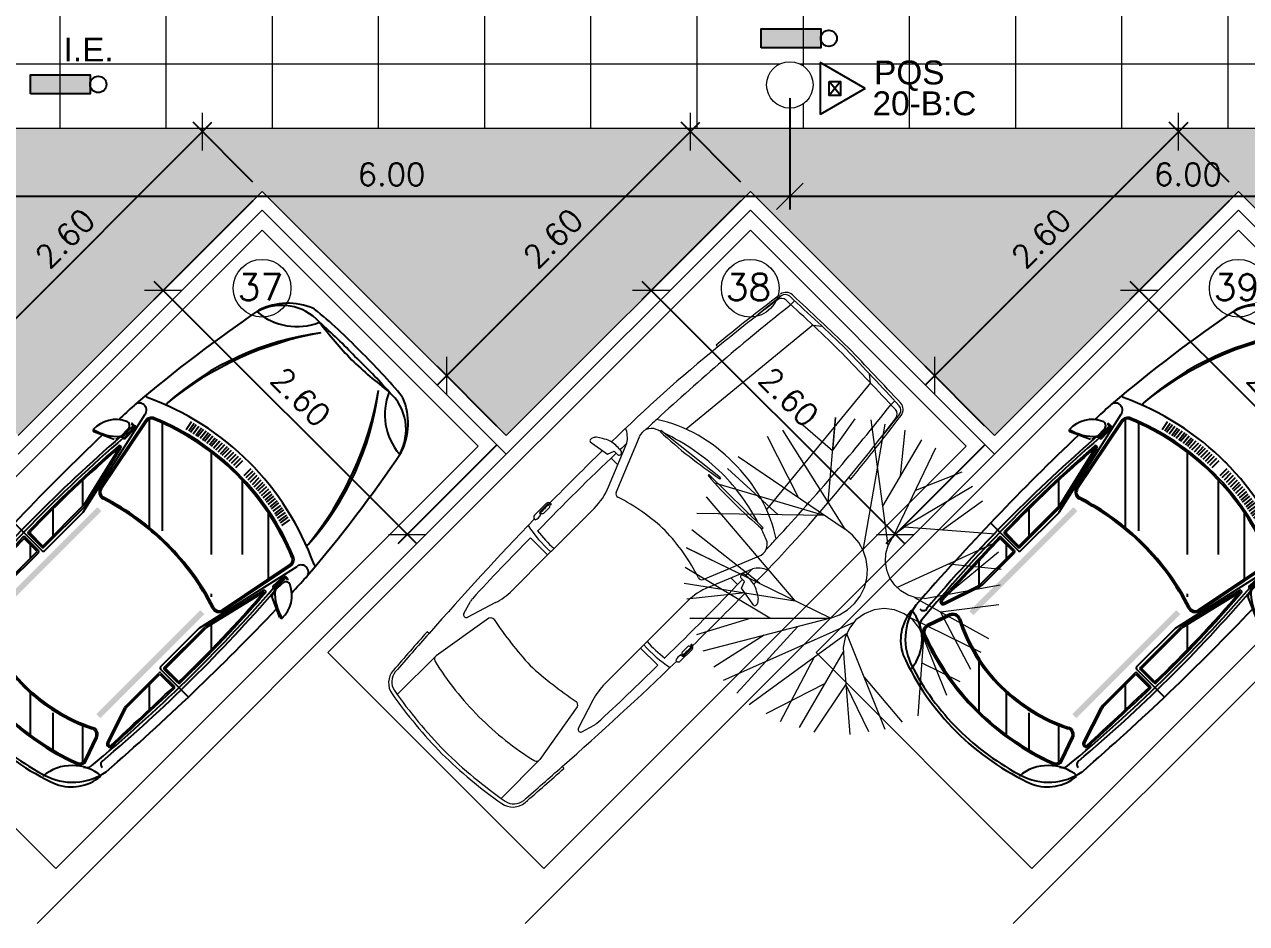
# Model space of a CAD drawing. Header units: millimetres. Extents: x 521 to 1055, y 261 to 520.
# Drawn here: x 538.13 to 547.34, y 480.72 to 487.5 of the extents above; entities that cross this region are included whole.
import ezdxf

# ---------------------------------------------------------------- set-up
doc = ezdxf.new("R2010")
doc.units = ezdxf.units.MM
doc.linetypes.add('CONTINU', pattern=[0])
doc.layers.add('0.1', color=8, linetype='Continuous', lineweight=13)
doc.layers.add('layout', color=1, linetype='Continuous')
doc.layers.add('ppci', color=8, linetype='Continuous')
doc.styles.add('ROMANS', font='romans')
doc.styles.get("Standard").update_dxf_attribs({"font": 'romans.shx'})
doc.styles.add('STYLE1', font='sanss___.ttf')
doc.dimstyles.new('Fares Eng - 50', dxfattribs={"dimscale": 2, "dimtxt": 0.085, "dimasz": 0.1, "dimexe": 0.05, "dimexo": 0.05, "dimgap": 0.04, "dimtad": 1, "dimzin": 4, "dimdsep": 46, "dimtxsty": 'ROMANS', "dimblk1": 'OBLIQUE', "dimblk2": 'OBLIQUE', "dimsah": 1, "dimcen": 0.05, "dimdle": 0.05, "dimclrd": 8, "dimclre": 8, "dimclrt": 8, "dimaunit": 1, "dimadec": 0, "dimazin": 0, "dimtfac": 1, "dimtix": 1, "dimtmove": 2, "dimatfit": 0, "dimldrblk": 'OPEN90', "dimfxl": 1, "dimtolj": 1, "dimtzin": 0, "dimarcsym": 0})

# ---------------------------------------------------------------- blocks, each defined once
blk = doc.blocks.new('_OBLIQUE')
at = {"color": 0, "linetype": 'ByBlock'}
blk.add_line((-0.5, -0.5), (0.5, 0.5), dxfattribs=at)
blk = doc.blocks.new('*D2805')
at = {"layer": '0.1', "color": 8, "linetype": 'CONTINU', "lineweight": -2, "transparency": 16777216}
for p, q in [((537.8983, 486.9419), (537.8983, 486.1027)), ((543.8983, 486.9419), (543.8983, 486.1027)), ((537.7983, 486.2027), (543.9983, 486.2027))]:
    blk.add_line(p, q, dxfattribs=at)
at = {"layer": 'DEFPOINTS', "color": 0, "linetype": 'CONTINU', "lineweight": -2, "transparency": 16777216}
for p in [(537.8983, 487.0419), (543.8983, 487.0419), (543.8983, 486.2027)]:
    blk.add_point(p, dxfattribs=at)
at = {"layer": '0.1', "color": 8, "linetype": 'CONTINU', "lineweight": -2, "transparency": 16777216, "xscale": 0.2, "yscale": 0.2, "zscale": 0.2, "rotation": 180}
blk.add_blockref('_OBLIQUE', (537.8983, 486.2027), dxfattribs=at)
at = {"layer": '0.1', "color": 8, "linetype": 'CONTINU', "lineweight": -2, "transparency": 16777216, "xscale": 0.2, "yscale": 0.2, "zscale": 0.2}
blk.add_blockref('_OBLIQUE', (543.8983, 486.2027), dxfattribs=at)
at = {"layer": '0.1', "color": 8, "linetype": 'CONTINU', "transparency": 16777216, "insert": (540.8983, 486.3677), "char_height": 0.17, "attachment_point": 5, "style": 'ROMANS'}
blk.add_mtext('\\A1;6.00', dxfattribs=at)
blk = doc.blocks.new('_Open90')
at = {"color": 0, "linetype": 'ByBlock', "lineweight": -2}
for p, q in [((-0.5, 0.5), (0, 0)), ((0, 0), (-1, 0)), ((0, 0), (-0.5, -0.5))]:
    blk.add_line(p, q, dxfattribs=at)
blk = doc.blocks.new('*D2806')
at = {"layer": '0.1', "color": 8, "linetype": 'CONTINU', "lineweight": -2, "transparency": 16777216}
for p, q in [((543.8983, 486.9419), (543.8983, 486.1027)), ((549.8983, 486.9419), (549.8983, 486.1027)), ((543.7983, 486.2027), (549.9983, 486.2027))]:
    blk.add_line(p, q, dxfattribs=at)
at = {"layer": 'DEFPOINTS', "color": 0, "linetype": 'CONTINU', "lineweight": -2, "transparency": 16777216}
for p in [(543.8983, 487.0419), (549.8983, 487.0419), (549.8983, 486.2027)]:
    blk.add_point(p, dxfattribs=at)
at = {"layer": '0.1', "color": 8, "linetype": 'CONTINU', "lineweight": -2, "transparency": 16777216, "xscale": 0.2, "yscale": 0.2, "zscale": 0.2, "rotation": 180}
blk.add_blockref('_OBLIQUE', (543.8983, 486.2027), dxfattribs=at)
at = {"layer": '0.1', "color": 8, "linetype": 'CONTINU', "lineweight": -2, "transparency": 16777216, "xscale": 0.2, "yscale": 0.2, "zscale": 0.2}
blk.add_blockref('_OBLIQUE', (549.8983, 486.2027), dxfattribs=at)
at = {"layer": '0.1', "color": 8, "linetype": 'CONTINU', "transparency": 16777216, "insert": (546.8983, 486.3677), "char_height": 0.17, "attachment_point": 5, "style": 'ROMANS'}
blk.add_mtext('\\A1;6.00', dxfattribs=at)
blk = doc.blocks.new('*D2996')
at = {"layer": '0.1', "color": 8, "linetype": 'CONTINU', "lineweight": -2, "transparency": 16777216}
for p, q in [((537.5647, 484.7805), (539.5446, 486.7604)), ((539.8535, 486.31), (539.4031, 486.7604)), ((538.015, 484.4715), (537.5647, 484.9219))]:
    blk.add_line(p, q, dxfattribs=at)
at = {"layer": 'DEFPOINTS', "color": 0, "linetype": 'CONTINU', "lineweight": -2, "transparency": 16777216}
for p in [(539.4739, 486.6897), (539.9242, 486.2393), (538.0858, 484.4008)]:
    blk.add_point(p, dxfattribs=at)
at = {"layer": '0.1', "color": 8, "linetype": 'CONTINU', "lineweight": -2, "transparency": 16777216, "xscale": 0.2, "yscale": 0.2, "zscale": 0.2}
for p, rotation in [((539.4739, 486.6897), 44.99999999999735), ((537.6354, 484.8512), 224.9999999999974)]:
    blk.add_blockref('_OBLIQUE', p, dxfattribs=dict(at, rotation=rotation))
at = {"layer": '0.1', "color": 8, "linetype": 'CONTINU', "transparency": 16777216, "insert": (538.4379, 485.8871), "char_height": 0.17, "attachment_point": 5, "rotation": 45, "style": 'ROMANS'}
blk.add_mtext('\\A1;2.60', dxfattribs=at)
blk = doc.blocks.new('*D2680')
at = {"layer": '0.1', "color": 8, "linetype": 'CONTINU', "lineweight": -2, "transparency": 16777216}
for p, q in [((539.8535, 486.1686), (539.1074, 485.4225)), ((539.1074, 485.5639), (541.0873, 483.584)), ((541.692, 484.3301), (540.9459, 483.584))]:
    blk.add_line(p, q, dxfattribs=at)
at = {"layer": 'DEFPOINTS', "color": 0, "linetype": 'CONTINU', "lineweight": -2, "transparency": 16777216}
for p in [(539.9242, 486.2393), (541.7627, 484.4008), (541.0166, 483.6547)]:
    blk.add_point(p, dxfattribs=at)
at = {"layer": '0.1', "color": 8, "linetype": 'CONTINU', "lineweight": -2, "transparency": 16777216, "xscale": 0.2, "yscale": 0.2, "zscale": 0.2}
for p, rotation in [((539.1781, 485.4932), 135.0000000000009), ((541.0166, 483.6547), 315.0000000000009)]:
    blk.add_blockref('_OBLIQUE', p, dxfattribs=dict(at, rotation=rotation))
at = {"layer": '0.1', "color": 8, "linetype": 'CONTINU', "transparency": 16777216, "insert": (540.214, 484.6906), "char_height": 0.17, "attachment_point": 5, "rotation": 315, "style": 'ROMANS'}
blk.add_mtext('\\A1;2.60', dxfattribs=at)
blk = doc.blocks.new('*D2681')
at = {"layer": '0.1', "color": 8, "linetype": 'CONTINU', "lineweight": -2, "transparency": 16777216}
for p, q in [((541.2416, 484.7805), (543.2215, 486.7604)), ((543.5305, 486.31), (543.0801, 486.7604)), ((541.692, 484.4715), (541.2416, 484.9219))]:
    blk.add_line(p, q, dxfattribs=at)
at = {"layer": 'DEFPOINTS', "color": 0, "linetype": 'CONTINU', "lineweight": -2, "transparency": 16777216}
for p in [(543.1508, 486.6897), (543.6012, 486.2393), (541.7627, 484.4008)]:
    blk.add_point(p, dxfattribs=at)
at = {"layer": '0.1', "color": 8, "linetype": 'CONTINU', "lineweight": -2, "transparency": 16777216, "xscale": 0.2, "yscale": 0.2, "zscale": 0.2}
for p, rotation in [((543.1508, 486.6897), 44.99999999999735), ((541.3123, 484.8512), 224.9999999999974)]:
    blk.add_blockref('_OBLIQUE', p, dxfattribs=dict(at, rotation=rotation))
at = {"layer": '0.1', "color": 8, "linetype": 'CONTINU', "transparency": 16777216, "insert": (542.1149, 485.8871), "char_height": 0.17, "attachment_point": 5, "rotation": 45, "style": 'ROMANS'}
blk.add_mtext('\\A1;2.60', dxfattribs=at)
blk = doc.blocks.new('*D2682')
at = {"layer": '0.1', "color": 8, "linetype": 'CONTINU', "lineweight": -2, "transparency": 16777216}
for p, q in [((543.5305, 486.1686), (542.7844, 485.4225)), ((542.7844, 485.5639), (544.7643, 483.584)), ((545.369, 484.3301), (544.6229, 483.584))]:
    blk.add_line(p, q, dxfattribs=at)
at = {"layer": 'DEFPOINTS', "color": 0, "linetype": 'CONTINU', "lineweight": -2, "transparency": 16777216}
for p in [(543.6012, 486.2393), (545.4397, 484.4008), (544.6936, 483.6547)]:
    blk.add_point(p, dxfattribs=at)
at = {"layer": '0.1', "color": 8, "linetype": 'CONTINU', "lineweight": -2, "transparency": 16777216, "xscale": 0.2, "yscale": 0.2, "zscale": 0.2}
for p, rotation in [((542.8551, 485.4932), 135.0000000000009), ((544.6936, 483.6547), 315.0000000000009)]:
    blk.add_blockref('_OBLIQUE', p, dxfattribs=dict(at, rotation=rotation))
at = {"layer": '0.1', "color": 8, "linetype": 'CONTINU', "transparency": 16777216, "insert": (543.891, 484.6906), "char_height": 0.17, "attachment_point": 5, "rotation": 315, "style": 'ROMANS'}
blk.add_mtext('\\A1;2.60', dxfattribs=at)
blk = doc.blocks.new('*D2683')
at = {"layer": '0.1', "color": 8, "linetype": 'CONTINU', "lineweight": -2, "transparency": 16777216}
for p, q in [((544.9186, 484.7805), (546.8985, 486.7604)), ((547.2074, 486.31), (546.7571, 486.7604)), ((545.369, 484.4715), (544.9186, 484.9219))]:
    blk.add_line(p, q, dxfattribs=at)
at = {"layer": 'DEFPOINTS', "color": 0, "linetype": 'CONTINU', "lineweight": -2, "transparency": 16777216}
for p in [(546.8278, 486.6897), (547.2781, 486.2393), (545.4397, 484.4008)]:
    blk.add_point(p, dxfattribs=at)
at = {"layer": '0.1', "color": 8, "linetype": 'CONTINU', "lineweight": -2, "transparency": 16777216, "xscale": 0.2, "yscale": 0.2, "zscale": 0.2}
for p, rotation in [((546.8278, 486.6897), 44.99999999999735), ((544.9893, 484.8512), 224.9999999999974)]:
    blk.add_blockref('_OBLIQUE', p, dxfattribs=dict(at, rotation=rotation))
at = {"layer": '0.1', "color": 8, "linetype": 'CONTINU', "transparency": 16777216, "insert": (545.7919, 485.8871), "char_height": 0.17, "attachment_point": 5, "rotation": 45, "style": 'ROMANS'}
blk.add_mtext('\\A1;2.60', dxfattribs=at)
blk = doc.blocks.new('*D2684')
at = {"layer": '0.1', "color": 8, "linetype": 'CONTINU', "lineweight": -2, "transparency": 16777216}
for p, q in [((547.2074, 486.1686), (546.4613, 485.4225)), ((546.4613, 485.5639), (548.4412, 483.584)), ((549.0459, 484.3301), (548.2998, 483.584))]:
    blk.add_line(p, q, dxfattribs=at)
at = {"layer": 'DEFPOINTS', "color": 0, "linetype": 'CONTINU', "lineweight": -2, "transparency": 16777216}
for p in [(547.2781, 486.2393), (549.1166, 484.4008), (548.3705, 483.6547)]:
    blk.add_point(p, dxfattribs=at)
at = {"layer": '0.1', "color": 8, "linetype": 'CONTINU', "lineweight": -2, "transparency": 16777216, "xscale": 0.2, "yscale": 0.2, "zscale": 0.2}
for p, rotation in [((546.532, 485.4932), 135.0000000000009), ((548.3705, 483.6547), 315.0000000000009)]:
    blk.add_blockref('_OBLIQUE', p, dxfattribs=dict(at, rotation=rotation))
at = {"layer": '0.1', "color": 8, "linetype": 'CONTINU', "transparency": 16777216, "insert": (547.568, 484.6906), "char_height": 0.17, "attachment_point": 5, "rotation": 315, "style": 'ROMANS'}
blk.add_mtext('\\A1;2.60', dxfattribs=at)
blk = doc.blocks.new('TEMPRA3')
for p, q in [((-0.1569, 0.8233), (-0.1313, 0.862)), ((-0.0749, 0.8722), (-0.1007, 0.7132)), ((-0.0851, 0.8822), (-0.0818, 0.8817)), ((-1.2604, 0.6968), (-1.2604, 0.716)), ((0.0689, 0.5332), (-0.2614, 0.6689)), ((-0.1007, 0.7132), (-0.1513, 0.6938)), ((-0.1513, 0.6938), (-0.1513, 0.6557)), ((-0.0984, 0.6737), (-0.0984, 0.6019)), ((0.7558, 0.4956), (0.7558, 0.6791)), ((1.5146, 0.6292), (1.414, 0.6594)), ((1.806, 0.7091), (1.8071, 0.7283)), ((0.0585, 0.4641), (-0.3627, 0.637)), ((1.2872, 0.519), (1.5173, 0.5919)), ((1.4061, 0.471), (1.8863, 0.5527)), ((0.6872, 0.4957), (0.2589, 0.4957)), ((1.1361, 0.4956), (0.7558, 0.4956)), ((0.0585, -0.4641), (-0.3627, -0.637)), ((0.0689, -0.5332), (-0.2614, -0.6689)), ((0.6872, -0.4957), (0.2589, -0.4957)), ((1.1361, -0.4956), (0.7558, -0.4956)), ((0.7558, -0.4956), (0.7558, -0.6791)), ((1.2872, -0.519), (1.5173, -0.5919)), ((1.4061, -0.471), (1.8863, -0.5527)), ((-0.0984, -0.6737), (-0.0984, -0.6019)), ((1.5146, -0.6292), (1.414, -0.6594)), ((-1.2604, -0.6968), (-1.2604, -0.716)), ((-0.1513, -0.6938), (-0.1513, -0.6557)), ((-0.1007, -0.7132), (-0.1513, -0.6938)), ((-0.0749, -0.8722), (-0.1007, -0.7132)), ((1.806, -0.7091), (1.8071, -0.7283)), ((-0.1569, -0.8233), (-0.1313, -0.862)), ((-0.0851, -0.8822), (-0.0818, -0.8817))]:
    blk.add_line(p, q)
at = {"color": 9}
for p, q in [((0.4895, 0.7769), (0.6144, 0.7769)), ((0.4897, 0.7669), (0.5667, 0.7669)), ((0.5767, 0.7569), (0.5767, 0.7484)), ((0.6344, 0.7569), (0.6344, 0.7484)), ((-1.8688, 0.6301), (-1.6474, 0.6541)), ((1.8863, 0.5527), (2.3005, 0.5527)), ((-1.8747, 0.5326), (-1.9141, 0.5326)), ((-0.5268, 0.5088), (-0.5359, 0.5086)), ((-0.5359, 0.5086), (-0.5316, -0.064)), ((0.6871, 0.4957), (0.7558, 0.4956)), ((-1.8814, 0.307), (-0.6525, 0.4277)), ((-1.8814, 0.307), (-1.9244, 0.2537)), ((-0.5679, 0.016), (-0.5769, 0.0171)), ((-0.5679, 0.0151), (-0.5769, 0.0139)), ((-0.5769, 0.0139), (-0.5102, -0.5548)), ((-0.5316, -0.064), (-0.5225, -0.0638)), ((-1.8814, -0.3079), (-1.9244, -0.2546)), ((-1.8814, -0.307), (-0.6525, -0.4277)), ((-1.8747, -0.5335), (-1.9141, -0.5335)), ((0.6871, -0.4957), (0.7558, -0.4956)), ((-1.8688, -0.631), (-1.6474, -0.655)), ((-0.5102, -0.5548), (-0.5012, -0.5536)), ((1.8863, -0.5527), (2.3005, -0.5527)), ((0.4895, -0.7769), (0.6144, -0.7769)), ((0.4897, -0.7669), (0.5667, -0.7669)), ((0.5767, -0.7569), (0.5767, -0.7484)), ((0.6344, -0.7569), (0.6344, -0.7484))]:
    blk.add_line(p, q, dxfattribs=at)
for points in [[(0.4864, 0.7601), (0.4864, 0.7487, 0.414214), (0.4964, 0.7387), (0.5577, 0.7387, 0.414214), (0.5677, 0.7487), (0.5677, 0.759)], [(0.4864, -0.7601), (0.4864, -0.7487, -0.414214), (0.4964, -0.7387), (0.5577, -0.7387, -0.414214), (0.5677, -0.7487), (0.5677, -0.759)]]:
    blk.add_lwpolyline(points, format="xyb", dxfattribs=at)
for centre, radius, start, end in [((-0.0788, 0.8163), 0.0696, 117.51978, 138.96518), ((-0.0917, 0.8411), 0.0416, 80.80671, 117.51978), ((-0.0832, 0.8735), 0.00833, 350.80671, 80.80671), ((-0.091, -10.4076), 11.1657, 90.48914, 96.01179), ((0.0745, 0.7002), 0.2666, 168.22298, 189.98368), ((-0.143, 0.7547), 0.0434, 160.42088, 180), ((0.0515, 0.6855), 0.2499, 146.52929, 160.42088), ((0.2131, -22.305), 23.0667, 89.37169, 90.76063), ((0.2131, -22.305), 23.0667, 89.09734, 89.34375), ((0.1147, -25.8365), 26.5995, 86.35444, 88.88061), ((0.0261, -12.7482), 13.5255, 95.4579, 98.07666), ((-0.4029, 0.55), 0.0959, 65.22486, 157.56321), ((0.3551, -17.2555), 17.935, 91.74302, 91.96985), ((0.3551, -17.2555), 17.935, 88.95708, 91.61786), ((-0.2977, 0.5553), 0.9867, 356.53371, 7.1274), ((0.6362, -17.0989), 17.7783, 87.57158, 89.61458), ((1.3853, 0.5636), 0.1, 73.296, 87.57158), ((0.0275, -29.336), 30.1169, 85.87378, 86.61254), ((2.1828, 0.5595), 0.1438, 10.27566, 85.28637), ((46.2874, -1.0613), 48.2496, 178.05506, 178.73963), ((-1.8644, 0.5739), 0.07, 98.07666, 178.05506), ((1.0799, -0.0328), 1.689, 158.48825, 161.88328), ((1.5088, 0.6101), 0.02, 295.0881, 73.296), ((1.8923, 0.5233), 0.03, 17.66847, 101.66126), ((-1.2417, -0.0333), 3.6191, 0.52768, 9.83979), ((0.0464, 0.438), 0.0288, 340.8387, 65.22486), ((0.2589, 0.9957), 0.5, 247.66255, 270), ((1.1361, 0.9956), 0.5, 270, 287.58922), ((1.4152, 0.4424), 0.03, 107.58922, 190.56427), ((-0.2984, 0.0046), 2.2813, 359.88354, 13.37753), ((1.0799, -0.0328), 1.689, 163.02584, 178.88724), ((1.4959, -0.0363), 1.4963, 161.90116, 178.60957), ((-1.9007, -0.176), 3.3431, 3.01726, 10.56427), ((1.0799, 0.0328), 1.689, 181.11276, 199.38195), ((-1.9007, 0.176), 3.3431, 349.43573, 356.98274), ((-0.2984, -0.0046), 2.2813, 346.62247, 0.11646), ((-1.2417, 0.0333), 3.6191, 350.16021, 359.47232), ((46.2874, 1.0604), 48.2496, 181.26037, 181.94494), ((1.4959, 0.0363), 1.4963, 181.39043, 198.09884), ((0.0464, -0.438), 0.0288, 294.77514, 19.1613), ((1.4152, -0.4424), 0.03, 169.43573, 252.41078), ((0.2589, -0.9957), 0.5, 90, 112.33745), ((-0.2977, -0.5553), 0.9867, 352.8726, 3.46629), ((1.1361, -0.9956), 0.5, 72.41078, 90), ((1.8923, -0.5233), 0.03, 258.33874, 342.33153), ((-1.8644, -0.5748), 0.07, 181.94494, 261.92334), ((1.0799, 0.0328), 1.689, 200.32879, 201.51175), ((1.0799, 0.0328), 1.689, 200.32879, 201.51175), ((-0.4029, -0.55), 0.0959, 202.43679, 294.77514), ((1.5088, -0.6101), 0.02, 286.704, 64.9119), ((2.1828, -0.5595), 0.1438, 274.71363, 349.72434), ((0.0261, 12.7482), 13.5255, 261.97353, 264.5421), ((-0.091, 10.4076), 11.1657, 263.98821, 269.51086), ((0.3551, 17.2555), 17.935, 268.03015, 268.25698), ((0.0745, -0.7002), 0.2666, 170.01632, 191.77702), ((0.3551, 17.2555), 17.935, 268.38214, 271.04292), ((0.1147, 25.8365), 26.5995, 271.11939, 273.64556), ((0.6362, 17.0989), 17.7783, 270.38542, 272.42842), ((1.3853, -0.5636), 0.1, 272.42842, 286.704), ((0.0275, 29.336), 30.1169, 273.38746, 274.12622), ((-0.143, -0.7547), 0.0434, 180, 199.57912), ((0.0515, -0.6855), 0.2499, 199.57912, 213.47071), ((0.2131, 22.305), 23.0667, 269.23937, 270.62831), ((0.2131, 22.305), 23.0667, 270.65625, 270.90266), ((-0.0788, -0.8163), 0.0696, 221.03482, 242.48022), ((-0.0917, -0.8411), 0.0416, 242.48022, 279.19329), ((-0.0832, -0.8735), 0.00833, 279.19329, 9.19329)]:
    blk.add_arc(centre, radius, start, end)
for centre, radius, start, end in [((-0.1444, 0.846), 0.2123, 204.78419, 236.53665), ((0.4904, 0.7506), 0.0263, 91.92644, 184.81044), ((0.4699, 0.7527), 0.0061, 200.04239, 315.25342), ((0.4905, 0.7505), 0.0164, 92.13133, 187.2433), ((0.5667, 0.7569), 0.01, 0, 90), ((0.6055, 0.8159), 0.0733, 246.83415, 293.16585), ((0.6144, 0.7569), 0.02, 0, 90), ((-0.2635, 0.5553), 0.9867, 356.53371, 11.76673), ((0.0261, -12.7482), 13.5064, 95.46564, 97.89577), ((-0.1699, 0.6614), 0.0195, 202.27293, 342.80007), ((0.0267, -29.3695), 30.1312, 85.88211, 86.61465), ((2.181, 0.5693), 0.115, 10.45477, 85.29282), ((19.5552, -0.3929), 21.4893, 177.39697, 178.95358), ((-1.862, 0.5806), 0.05, 97.89577, 177.1673), ((43.9132, -1.0016), 45.813, 178.0177, 178.74858), ((0.1369, -16.6339), 17.2839, 92.27132, 96.68351), ((-1.8225, 0.5806), 0.05, 97.89577, 177.1673), ((0.4016, 0.0314), 1.1261, 147.49542, 181.59528), ((0.1919, -19.533), 20.183, 91.77938, 92.10117), ((-1.2364, -0.0333), 3.5851, 0.53266, 10.01497), ((-4.0713, 0.1961), 3.5583, 355.81091, 5.04117), ((43.9132, 1.0016), 45.813, 181.25142, 181.9823), ((0.4016, -0.0314), 1.1261, 178.40472, 212.50458), ((-4.0572, -0.6825), 3.5583, 2.07609, 11.30635), ((-1.2364, 0.0333), 3.5851, 349.98503, 359.46734), ((19.5552, 0.392), 21.4893, 181.04642, 182.60303), ((0.1369, 16.6339), 17.2839, 263.31649, 267.72868), ((-0.2635, -0.5553), 0.9867, 348.23327, 3.46629), ((-1.862, -0.5815), 0.05, 182.8327, 262.10423), ((-1.8225, -0.5806), 0.05, 182.8327, 262.10423), ((0.0261, 12.7482), 13.5064, 262.10423, 264.53436), ((0.1919, 19.533), 20.183, 267.89883, 268.22062), ((-0.1699, -0.6614), 0.0195, 17.19993, 157.72707), ((2.181, -0.5693), 0.115, 274.70718, 349.54523), ((-0.1444, -0.846), 0.2123, 123.46335, 155.21581), ((0.0267, 29.3695), 30.1312, 273.38535, 274.11789), ((0.4699, -0.7527), 0.0061, 44.74658, 159.95761), ((0.4904, -0.7506), 0.0263, 175.18956, 268.07356), ((0.4905, -0.7505), 0.0164, 172.7567, 267.86867), ((0.5667, -0.7569), 0.01, 270, 0), ((0.6055, -0.8159), 0.0733, 66.83415, 113.16585), ((0.6144, -0.7569), 0.02, 270, 360)]:
    blk.add_arc(centre, radius, start, end, dxfattribs=at)
blk = doc.blocks.new('Car')
at = {"layer": 'layout', "color": 8}
for p, q in [((-44.43, -116.85), (-45.51, -110.71)), ((-42.49, -116.36), (-43.57, -110.21)), ((-41.09, -116.03), (-42.02, -109.83)), ((-39.13, -115.58), (-40.07, -109.37)), ((-37.18, -115.15), (-38.11, -108.94)), ((-35.76, -114.86), (-36.55, -108.6)), ((-33.8, -114.47), (-34.58, -108.2)), ((-31.83, -114.1), (-32.61, -107.82)), ((-30.4, -113.85), (-31.03, -107.55)), ((-28.42, -113.52), (-29.04, -107.35)), ((-26.44, -113.22), (-27.05, -107.15)), ((-25.01, -112.96), (-25.46, -106.96)), ((-23.02, -112.81), (-23.5, -106.37)), ((-21.18, -112.51), (-21.34, -106.1)), ((-19.19, -112.29), (-19.35, -105.87)), ((-17.19, -112.08), (-17.35, -105.66)), ((-15.75, -111.95), (-15.75, -105.51)), ((-13.75, -111.84), (-13.75, -105.34)), ((-11.75, -111.64), (-11.75, -105.19)), ((-9.75, -111.52), (-9.75, -105.07)), ((-7.75, -111.42), (-7.75, -104.97)), ((-5.75, -111.35), (-5.75, -104.89)), ((-3.75, -111.3), (-3.75, -104.83)), ((3.75, -111.3), (3.75, -104.83)), ((5.75, -111.35), (5.75, -104.89)), ((7.75, -111.42), (7.75, -104.97)), ((9.75, -111.52), (9.75, -105.07)), ((11.75, -111.64), (11.75, -105.19)), ((13.75, -111.84), (13.75, -105.34)), ((15.75, -111.95), (15.75, -105.51)), ((17.19, -112.08), (17.35, -105.66)), ((19.19, -112.29), (19.35, -105.87)), ((21.18, -112.51), (21.34, -106.1)), ((23.02, -112.81), (23.5, -106.37)), ((25.01, -112.96), (25.46, -106.96)), ((26.44, -113.22), (27.05, -107.15)), ((28.42, -113.52), (29.04, -107.35)), ((30.4, -113.85), (31.03, -107.55)), ((31.83, -114.1), (32.61, -107.82)), ((33.8, -114.47), (34.58, -108.2)), ((35.76, -114.86), (36.55, -108.6)), ((37.18, -115.15), (38.11, -108.94)), ((39.13, -115.58), (40.07, -109.37)), ((41.09, -116.03), (42.02, -109.83)), ((42.49, -116.36), (43.57, -110.21)), ((44.43, -116.85), (45.51, -110.71)), ((25.24, -163.06), (-22.09, -115.73)), ((39.58, -148.72), (5.2, -114.34)), ((63.09, -147.96), (32.62, -117.49)), ((-8.41, -174.64), (-58.24, -124.81)), ((-53.79, -202.87), (-70.44, -128.84)), ((-67.28, -131.91), (-57.03, -183.84)), ((-66.3, -131.69), (-56.05, -183.63)), ((-15.9, -179.27), (-66.05, -129.13)), ((53.79, -202.87), (70.44, -128.84)), ((56.05, -183.63), (66.3, -131.69)), ((57.03, -183.84), (67.28, -131.91)), ((-71.36, -149.65), (-71.45, -143.34)), ((-70.36, -149.36), (-70.51, -139.97)), ((-69.36, -149.11), (-69.51, -139.91)), ((-68.41, -148.9), (-68.73, -139.87)), ((68.41, -148.9), (68.73, -139.87)), ((69.36, -149.11), (69.51, -139.91)), ((70.36, -149.36), (70.51, -139.97)), ((71.36, -149.65), (71.45, -143.34)), ((-72.41, -153.97), (-71.35, -150.37)), ((72.41, -153.97), (71.35, -150.37)), ((-86.25, -160.56), (-73.15, -154.66)), ((-56.87, -198.54), (-66.97, -155.83)), ((-55.9, -198.31), (-66, -155.6)), ((55.9, -198.31), (66, -155.6)), ((56.87, -198.54), (66.97, -155.83)), ((86.25, -160.56), (73.15, -154.66)), ((44.78, -182.6), (43.44, -181.26)), ((-56.77, -200.19), (-68.78, -188.17)), ((-56.77, -237.2), (-56.77, -199.46)), ((-55.77, -237.2), (-55.77, -199.46)), ((55.77, -237.2), (55.77, -199.46)), ((56.77, -237.2), (56.77, -199.46)), ((69.26, -207.08), (57.61, -195.43)), ((-53.77, -238.7), (-53.77, -203.1)), ((53.77, -238.7), (53.77, -203.1)), ((-56.77, -227.76), (-69.33, -215.2)), ((-80.7, -239.7), (-54.77, -239.7)), ((-68.29, -237.2), (-69.16, -236.33)), ((-69.14, -237.2), (-56.77, -237.2)), ((-69.14, -238.2), (-56.77, -238.2)), ((80.7, -239.7), (54.77, -239.7)), ((69.14, -237.2), (56.77, -237.2)), ((69.14, -238.2), (56.77, -238.2)), ((-56.77, -241.37), (-69.05, -241.37)), ((-56.77, -242.37), (-69.05, -242.37)), ((-56.77, -248.72), (-62.9, -242.59)), ((-56.77, -272.37), (-56.77, -242.37)), ((-55.77, -272.37), (-55.77, -242.37)), ((55.77, -272.37), (55.77, -242.37)), ((56.77, -241.37), (69.05, -241.37)), ((56.77, -242.37), (69.05, -242.37)), ((56.77, -272.37), (56.77, -242.37)), ((68.35, -263.53), (56.77, -251.95)), ((-57.03, -273.82), (-68.34, -262.52)), ((-65.15, -298.28), (-56.97, -273.63)), ((-64.2, -298.6), (-56.02, -273.95)), ((64.2, -298.6), (56.02, -273.95)), ((65.15, -298.28), (56.97, -273.63)), ((-57.23, -300.94), (-62.7, -316.26)), ((-56.28, -301.28), (-61.75, -316.6)), ((61.89, -318.84), (44.86, -301.81)), ((61.75, -316.6), (56.28, -301.28)), ((62.7, -316.26), (57.23, -300.94)), ((1.56, -332.42), (-21.83, -309.02)), ((25.07, -330.56), (5.54, -311.03)), ((42.49, -327.02), (25.24, -309.77))]:
    blk.add_line(p, q, dxfattribs=at)
for centre, radius, start, end in [((-7.78, -326.68), 326.77, 88.63509, 95.77261), ((7.78, -326.68), 326.77, 84.22739, 91.36491), ((-34.26, -38.31), 32.93, 86.56245, 164.49582), ((-69.02, 10.38), 39.99, 274.33929, 336.71898), ((-25.61, -41.18), 42.46, 111.77904, 161.65444), ((-40.25, -4.54), 3, 97.67397, 111.77904), ((-10.03, -339.28), 334.59, 88.28197, 93.81346), ((10.07, 328.42), 336.52, 262.76955, 268.28512), ((10.03, -339.28), 334.59, 86.18654, 91.71803), ((-10.07, 328.42), 336.52, 271.71488, 277.23045), ((34.26, -38.31), 32.93, 15.50418, 93.43755), ((69.02, 10.38), 39.99, 203.28102, 265.66071), ((40.25, -4.54), 3, 68.22096, 82.32603), ((25.61, -41.18), 42.46, 18.34556, 68.22096), ((122.71, -124.56), 188.48, 142.42971, 176.62369), ((155.62, -136.85), 222.3, 145.09295, 173.96045), ((-155.62, -136.85), 222.3, 6.03955, 34.90705), ((-122.71, -124.56), 188.48, 3.37631, 37.57029), ((866.83, -205.61), 949.54, 169.20805, 175.34334), ((-866.83, -205.61), 949.54, 4.65666, 10.79195), ((0.52, -286.47), 183.69, 90, 115.07814), ((-0.52, -286.47), 183.69, 64.92186, 90), ((-77.76, -119.19), 1, 174.77267, 295.07814), ((-64.45, -113.59), 1, 172.72578, 290.59687), ((0.02, -280.42), 167.16, 90.00647, 112.62321), ((0.02, -280.45), 166.19, 90.00846, 112.62516), ((-0.02, -280.42), 167.16, 67.37679, 89.99353), ((-0.02, -280.42), 166.16, 67.37679, 89.99349), ((64.45, -113.59), 1, 249.40313, 7.27422), ((77.76, -119.19), 1, 244.92186, 5.22733), ((-75.03, -129.55), 4.65, 8.74906, 183.51846), ((-62.41, -130.76), 5, 111.95359, 193.30168), ((-62.41, -130.76), 4, 111.95359, 193.55432), ((62.41, -130.76), 4.01, 346.52867, 68.12941), ((62.41, -130.76), 5, 346.69832, 68.04641), ((75.03, -129.55), 4.65, 356.48154, 171.25094), ((1565.62, -198.2), 1646.72, 177.62048, 178.09716), ((-1565.62, -198.2), 1646.72, 1.90284, 2.37952), ((-67.04, -159.13), 20.41, 115.20324, 181.93489), ((-74.45, -143.38), 3, 0.88902, 115.20324), ((-72.5, -140.1), 1, 0.88902, 98.06761), ((-71.51, -139.99), 1, 0.88902, 95.22344), ((-70.51, -139.92), 1, 0.88902, 92.38995), ((-69.73, -139.9), 1, 2.00313, 90.18429), ((69.73, -139.9), 1, 89.81571, 177.99687), ((70.51, -139.92), 1, 87.61005, 179.11098), ((71.51, -139.99), 1, 84.77656, 179.11098), ((74.45, -143.38), 3, 64.79676, 179.11098), ((72.5, -140.1), 1, 81.93239, 179.11098), ((67.04, -159.13), 20.41, 358.06511, 64.79676), ((-94.89, -128.71), 31.99, 283.47064, 317.39271), ((940.68, -224.07), 1014.72, 175.8385, 184.81509), ((936.35, -221.13), 1008.45, 175.93968, 185.43335), ((-72.36, -149.67), 1, 287.94037, 0.88902), ((-71.36, -149.37), 1, 285.26496, 0.88902), ((-70.36, -149.13), 1, 282.62123, 0.88902), ((-69.41, -148.93), 1, 280.11964, 2.00313), ((-936.35, -221.13), 1008.45, 354.56665, 4.06032), ((69.41, -148.93), 1, 177.99687, 259.88036), ((70.36, -149.13), 1, 179.11098, 257.37877), ((71.36, -149.37), 1, 179.11098, 254.73504), ((-940.68, -224.07), 1014.72, 355.18491, 4.1615), ((94.89, -128.71), 31.99, 222.60729, 256.52936), ((72.36, -149.67), 1, 179.11098, 252.05963), ((-86.47, -159.58), 1, 193.81658, 282.23311), ((1565.62, -198.2), 1646.72, 178.60166, 183.97585), ((770.41, -218.88), 840.75, 175.69294, 181.2505), ((770.41, -218.88), 839.75, 175.69435, 181.2501), ((-66.97, -155.83), 1, 13.30168, 174.5453), ((66.97, -155.83), 1, 5.4547, 166.69832), ((-770.41, -218.88), 839.75, 358.7499, 4.30565), ((-770.41, -218.88), 840.75, 358.7495, 4.30706), ((73.37, -153.69), 1, 196.42989, 257.76689), ((-1565.62, -198.2), 1646.72, 356.02415, 1.39834), ((86.47, -159.58), 1, 257.76689, 346.18342), ((-52.17, -182.69), 5, 193.30168, 287.81843), ((-52.17, -182.69), 4, 193.55432, 287.81843), ((0, -344.99), 166.48, 90, 107.81843), ((0, -344.99), 165.48, 90, 107.81843), ((0, -344.99), 166.48, 72.18157, 90), ((0, -344.99), 165.48, 72.18157, 90), ((52.17, -182.69), 5, 252.18157, 346.69832), ((52.17, -182.69), 4, 252.18157, 346.44568), ((-60.77, -199.46), 4, 360, 13.30168), ((-60.77, -199.46), 5, 0, 13.30168), ((60.77, -199.46), 5, 166.69832, 180), ((60.77, -199.46), 4, 166.69832, 180), ((-54.77, -203.1), 1, 0, 13.30168), ((54.77, -203.1), 1, 166.69832, 180), ((-69.14, -237.2), 1, 181.58349, 270), ((-56.77, -237.2), 1, 270, 0), ((-54.77, -238.7), 1, 270, 0), ((54.77, -238.7), 1, 180, 270), ((56.77, -237.2), 1, 180, 270), ((69.14, -237.2), 1, 270, 358.41651), ((-69.05, -242.37), 1, 90, 181.10658), ((9004.64, 48.66), 9079.35, 181.83701, 182.188638), ((9004.64, 48.66), 9078.35, 181.837091, 182.188581), ((-56.77, -242.37), 1, 0, 90), ((56.77, -242.37), 1, 90, 180), ((-9004.64, 48.66), 9078.35, 357.811419, 358.162909), ((-9004.64, 48.66), 9079.35, 357.811362, 358.16299), ((69.05, -242.37), 1, 358.89342, 90), ((-60.77, -272.37), 4, 341.65255, 360), ((-60.77, -272.37), 5, 341.65255, 360), ((60.77, -272.37), 5, 180, 198.34745), ((60.77, -272.37), 4, 180, 198.34745), ((-66.1, -297.97), 2, 183.07381, 341.65255), ((-66.1, -297.97), 1, 183.44048, 341.65255), ((-52.52, -302.63), 5, 63.13567, 160.34618), ((-52.52, -302.63), 4, 63.13567, 160.34618), ((0, -198.95), 112.22, 243.13567, 270), ((0, -198.95), 111.22, 243.13567, 270), ((0, -198.95), 111.22, 270, 296.86433), ((0, -198.95), 112.22, 270, 296.86433), ((52.52, -302.63), 5, 19.65382, 116.86433), ((52.52, -302.63), 4, 19.65382, 116.86433), ((66.1, -297.97), 2, 198.34745, 356.92619), ((66.1, -297.97), 1, 198.34745, 356.55952), ((-73.29, -309.38), 3, 270, 5.58191), ((73.29, -309.38), 3, 174.41809, 270), ((-39.09, -305.57), 38.64, 190.15024, 253.62481), ((-79.74, -346.47), 30, 5.25839, 84.71276), ((-46.79, -314.36), 30, 185.58191, 244.44103), ((-62.59, -316.14), 5, 185.43335, 247.79793), ((-57.99, -317.94), 5, 160.34618, 249.50595), ((-57.99, -317.94), 4, 160.34618, 249.50595), ((79.74, -346.47), 30, 95.28724, 174.74161), ((39.09, -305.57), 38.64, 286.37519, 349.84976), ((57.99, -317.94), 4, 290.49405, 19.65382), ((57.99, -317.94), 5, 290.49405, 19.65382), ((46.79, -314.36), 30, 295.55897, 354.41809), ((62.59, -316.14), 5, 292.20207, 354.56665), ((0, -162.8), 170.63, 249.50595, 270), ((0, -162.8), 169.63, 249.50595, 270), ((0, -162.8), 169.63, 270, 290.49405), ((0, -162.8), 170.63, 270, 290.49405), ((0, -181.6), 170.63, 249.50595, 270), ((0, -181.6), 168.63, 252.23915, 270), ((0, -181.6), 170.63, 270, 290.49405), ((0, -181.6), 168.63, 270, 287.76085)]:
    blk.add_arc(centre, radius, start, end, dxfattribs=at)
for points in [[(-49.6, -290.37), (-45.84, -290.37), (-49.6, -194.01), (-45.84, -194.01)], [(49.6, -290.37), (45.84, -290.37), (49.6, -194.01), (45.84, -194.01)]]:
    blk.add_solid(points, dxfattribs=at)
blk = doc.blocks.new('ARV1')
for p, q in [((-0.1407, 1.4161), (0.0989, 1.7605)), ((0.4634, 0.4005), (0.2709, 1.7498)), ((0.1949, 0.3431), (0.4235, 1.7048)), ((0.5923, 1.1492), (0.6377, 1.6415)), ((-0.5054, 0.9113), (-0.8423, 1.5681)), ((0.4031, 0.8237), (0.8191, 1.5396)), ((0.5168, 0.4952), (0.9711, 1.4544)), ((-0.7238, 0.7245), (-1.2729, 1.2194)), ((0.755, 0.9984), (1.2545, 1.1977)), ((1.0437, 0.573), (1.4738, 0.8844)), ((0.5591, -0.0523), (1.6313, 0.447)), ((1.095, -0.1252), (1.6493, 0.337)), ((-0.8061, -0.388), (-1.7211, 0.152)), ((1.1112, 0.2048), (1.6793, 0.1529)), ((-1.0745, -0.1172), (-1.7031, -0.1904)), ((0.8557, -0.1699), (1.6686, -0.0184)), ((0.7476, -0.1574), (1.5471, -0.5954)), ((-1.0074, -0.3893), (-1.5974, -0.572)), ((0.6958, -0.3704), (1.4637, -0.7442)), ((0.0893, -0.4358), (-1.3067, -1.0613)), ((-0.506, -0.477), (-1.1567, -1.1971)), ((-0.8667, -0.5727), (-1.4069, -0.9182)), ((-0.0159, -0.7468), (-0.4854, -1.5654)), ((-0.3293, -0.8064), (-0.6899, -1.5051)), ((-0.0071, -0.8135), (0.0586, -1.6373)), ((0.83, -0.8592), (1.2412, -1.0601)), ((0.2097, -1.0193), (0.6221, -1.4999)), ((-0.2148, -1.0934), (-0.845, -1.418))]:
    blk.add_line(p, q)
for points in [[(-0.1872, 0.8633), (-0.1108, 1.7737), (-0.1407, 1.4161), (-0.4881, 1.7122)], [(-1.1556, 1.349), (-0.0013, 0.5719), (-0.6793, 1.6344)], [(-1.4123, 1.0654), (-0.2215, 0.7202), (-1.5994, 0.732)], [(1.365, 1.0398), (0.638, 0.6035), (1.6177, 0.5303)], [(-1.7315, -0.0163), (-0.5369, -0.1994), (-1.4972, 0.9138)], [(-1.67, -0.3938), (-0.1549, -0.3836), (-1.7076, 0.3652), (-0.9208, -0.0143), (-1.6507, 0.558)], [(-0.1549, -0.3836), (-0.0593, -0.3487), (0.0278, -0.2962), (0.1033, -0.2277), (0.1642, -0.1462), (0.2083, -0.0545), (0.2342, 0.044), (0.2404, 0.1456), (0.2272, 0.2464), (0.1949, 0.3431), (0.1448, 0.4315), (0.0786, 0.5088), (-0.0013, 0.5719)], [(0.8557, -0.1699), (0.7651, -0.1613), (0.679, -0.1335), (0.6007, -0.0877), (0.5344, -0.0259), (0.483, 0.0489), (0.4489, 0.1331), (0.434, 0.2225), (0.439, 0.3131), (0.4634, 0.4005), (0.5062, 0.4804), (0.5654, 0.5493), (0.638, 0.6035)], [(1.36, -0.9289), (1.0306, -0.3125), (1.6553, -0.2288)], [(-0.1549, -0.3836), (-0.1549, -0.3836), (-1.526, -0.748)], [(0.849, -0.5865), (0.8014, -0.4854), (0.7301, -0.3991), (0.6394, -0.3338), (0.5353, -0.2931), (0.4242, -0.2796), (0.3134, -0.2945), (0.2099, -0.3365), (0.12, -0.4031), (0.0498, -0.4901), (0.0033, -0.5918), (-0.016, -0.702), (-0.0071, -0.8135)], [(-1.0233, -1.3179), (0.0189, -0.5497), (0.436, -1.5757)], [(1.1033, -1.2124), (0.849, -0.5865), (0.79, -1.4316)], [(-0.3231, -1.6133), (0.0157, -1.1009), (0.262, -1.6039)]]:
    blk.add_lwpolyline(points)

msp = doc.modelspace()

# ---------------------------------------------------------------- hatches: boundary and pattern name
at = {"layer": '0.1', "linetype": 'CONTINU'}
h = msp.add_hatch(dxfattribs=at)
h.set_pattern_fill('_USER', color=8, scale=0.8, style=0, double=1, pattern_type=0)
h.set_pattern_definition([(0, (0, 0), (0, 0.8), []), (90, (0, 0), (-0.8, 5e-17), [])])
h.paths.add_polyline_path([(554.66741, 489.71692), (554.32327, 489.71692), (554.22327, 489.71692), (551.62327, 489.71692), (551.52327, 489.71692), (550.27327, 489.71692), (550.02327, 489.71692), (549.97327, 489.71692), (549.72327, 489.71692), (548.37077, 489.71692), (548.22077, 489.71692), (546.84827, 489.71692), (546.74827, 489.71692), (545.38577, 489.71692), (545.28577, 489.71692), (543.92327, 489.71692), (543.77327, 489.71692), (542.41077, 489.71692), (542.31077, 489.71692), (540.94827, 489.71692), (540.84827, 489.71692), (539.48577, 489.71692), (539.38577, 489.71692), (538.07327, 489.71692), (538.02327, 489.71692), (537.87327, 489.71692), (537.82327, 489.71692), (536.51077, 489.71692), (536.41077, 489.71692), (534.97327, 489.71692), (534.87327, 489.71692), (533.37327, 489.71692), (533.12327, 489.71692), (532.12327, 489.71692), (531.77327, 489.71692), (531.67327, 489.71692), (531.67327, 486.71692), (554.66741, 486.71692)])
h.paths.add_polyline_path([(544.07327, 487.04192, -1), (543.72327, 487.04192, -1)], flags=16)
h.paths.add_polyline_path([(542.20538, 489.32695, -1), (542.68467, 489.32695, -1)], flags=16)
h.paths.add_polyline_path([(546.60054, 489.32695, -1), (547.07983, 489.32695, -1)], flags=16)
h.paths.add_polyline_path([(550.07327, 487.04192, -1), (549.72327, 487.04192, -1)], flags=16)
h.paths.add_polyline_path([(538.07327, 487.04192, -1), (537.72327, 487.04192, -1)], flags=16)
h.paths.add_polyline_path([(551.3646, 489.32695, -1), (551.84389, 489.32695, -1)], flags=16)
h.paths.add_polyline_path([(534.64435, 489.32695, -1), (535.12364, 489.32695, -1)], flags=16)
h.paths.add_polyline_path([(532.07327, 487.04192, -1), (531.72327, 487.04192, -1)], flags=16)
h.paths.add_polyline_path([(552.02235, 487.28978), (553.41759, 487.28978), (553.41759, 487.64692), (552.02235, 487.64692)], flags=24)
h.paths.add_polyline_path([(550.7891, 487.61285), (554.6641, 487.61285), (554.6641, 487.98785), (550.7891, 487.98785)], flags=24)
h.paths.add_polyline_path([(532.28279, 489.21367), (532.96375, 489.21367), (532.96375, 488.91367), (532.28279, 488.91367)], flags=24)
h.paths.add_polyline_path([(531.64351, 489.21367), (532.15303, 489.21367), (532.15303, 488.91367), (531.64351, 488.91367)], flags=9)
h.paths.add_polyline_path([(533.04351, 489.21367), (533.55303, 489.21367), (533.55303, 488.91367), (533.04351, 488.91367)], flags=24)
h.paths.add_polyline_path([(535.26851, 489.21367), (535.97803, 489.21367), (535.97803, 488.91367), (535.26851, 488.91367)], flags=24)
h.paths.add_polyline_path([(537.69351, 489.21367), (538.20303, 489.21367), (538.20303, 488.91367), (537.69351, 488.91367)], flags=24)
h.paths.add_polyline_path([(538.38279, 489.21367), (539.06375, 489.21367), (539.06375, 488.91367), (538.38279, 488.91367)], flags=24)
h.paths.add_polyline_path([(539.19351, 489.21367), (539.70303, 489.21367), (539.70303, 488.91367), (539.19351, 488.91367)], flags=24)
h.paths.add_polyline_path([(541.26851, 489.21367), (541.97803, 489.21367), (541.97803, 488.91367), (541.26851, 488.91367)], flags=24)
h.paths.add_polyline_path([(543.59351, 489.21367), (544.10303, 489.21367), (544.10303, 488.91367), (543.59351, 488.91367)], flags=24)
h.paths.add_polyline_path([(545.71726, 489.21367), (546.42678, 489.21367), (546.42678, 488.91367), (545.71726, 488.91367)], flags=24)
h.paths.add_polyline_path([(548.04101, 489.21367), (548.55053, 489.21367), (548.55053, 488.91367), (548.04101, 488.91367)], flags=24)
h.paths.add_polyline_path([(548.70654, 489.21367), (549.3875, 489.21367), (549.3875, 488.91367), (548.70654, 488.91367)], flags=24)
h.paths.add_polyline_path([(549.54351, 489.21367), (550.05303, 489.21367), (550.05303, 488.91367), (549.54351, 488.91367)], flags=24)
h.paths.add_polyline_path([(549.94351, 489.21367), (550.45303, 489.21367), (550.45303, 488.91367), (549.94351, 488.91367)], flags=24)
h.paths.add_polyline_path([(551.91851, 489.21367), (552.62803, 489.21367), (552.62803, 488.91367), (551.91851, 488.91367)], flags=24)
h.paths.add_polyline_path([(554.04351, 489.21367), (554.55303, 489.21367), (554.55303, 488.91367), (554.04351, 488.91367)], flags=24)
h.paths.add_polyline_path([(551.38268, 489.17544), (551.77792, 489.17544), (551.77792, 489.47544), (551.38268, 489.47544)], flags=24)
h.paths.add_polyline_path([(546.61862, 489.17544), (547.01386, 489.17544), (547.01386, 489.47544), (546.61862, 489.47544)], flags=24)
h.paths.add_polyline_path([(542.22347, 489.17544), (542.6187, 489.17544), (542.6187, 489.47544), (542.22347, 489.47544)], flags=24)
h.paths.add_polyline_path([(534.66243, 489.17544), (535.05767, 489.17544), (535.05767, 489.47544), (534.66243, 489.47544)], flags=24)
h.paths.add_polyline_path([(535.32651, 489.70101), (535.4572, 489.45005), (535.79478, 489.31869), (536.13235, 489.45005), (536.26305, 489.70101)], flags=16)
h = msp.add_hatch(dxfattribs=at)
h.set_pattern_fill('AR-SAND', color=8, scale=0.005, style=0, double=1)
h.set_pattern_definition([(37.5, (-0.73825, 0), (-0.008000156, 0.24470662), [0, -0.19304, 0, -0.2159, 0, -0.206375]), (7.5, (-0.73825, 0), (0.22476164, 0.35841255), [0, -0.10414, 0, -0.17399, 0, -0.066675]), (327.5, (-0.89446, 0), (0.395496185, 0.00071859), [0, -0.0635, 0, -0.2286, 0, -0.29845]), (317.5, (-0.89446, 0), (0.38177823, 0.11146466), [0, -0.03175, 0, -0.14986, 0, -0.17145])])
h.paths.add_polyline_path([(547.27815, 486.23931), (549.11662, 484.40084), (550.9551, 486.23931), (551.66295, 485.53147), (551.56976, 486.71692), (536.80666, 486.71692), (536.76396, 485.72263), (538.08576, 484.40084), (539.92424, 486.23931), (541.76271, 484.40084), (543.60119, 486.23931), (545.43967, 484.40084)])
h.paths.add_polyline_path([(540.54827, 486.55269), (541.24827, 486.55269), (541.24827, 486.25269), (540.54827, 486.25269)], flags=24)
h.paths.add_polyline_path([(546.54827, 486.55269), (547.24827, 486.55269), (547.24827, 486.25269), (546.54827, 486.25269)], flags=24)
h.paths.add_polyline_path([(538.05627, 485.76709), (538.55798, 486.2688), (538.77011, 486.05667), (538.26841, 485.55496)], flags=24)
h.paths.add_polyline_path([(541.73323, 485.76709), (542.23494, 486.2688), (542.44707, 486.05667), (541.94536, 485.55496)], flags=24)
h.paths.add_polyline_path([(545.41018, 485.76709), (545.91189, 486.2688), (546.12403, 486.05667), (545.62232, 485.55496)], flags=24)
h.paths.add_polyline_path([(549.08714, 485.76709), (549.58885, 486.2688), (549.80098, 486.05667), (549.29927, 485.55496)], flags=24)
at = {"layer": 'ppci'}
for points in [[(544.13126, 487.32177), (544.13126, 487.46427), (543.68273, 487.46427), (543.68273, 487.32177)], [(538.62731, 486.97441), (538.62731, 487.11691), (538.17878, 487.11691), (538.17878, 486.97441)]]:
    msp.add_hatch(color=10, dxfattribs=at).paths.add_polyline_path(points)

# ---------------------------------------------------------------- linework, layer by layer
at = {"layer": '0.1', "color": 8}
for p, q in [((530.06111, 486.71686), (559.44827, 486.71688)), ((539.92424, 486.23931), (538.08576, 484.40084)), ((539.92424, 486.23931), (541.76271, 484.40084)), ((543.60119, 486.23931), (541.76271, 484.40084)), ((543.60119, 486.23931), (545.43967, 484.40084)), ((547.27815, 486.23931), (545.43967, 484.40084)), ((547.27815, 486.23931), (549.11662, 484.40084)), ((539.92424, 486.09789), (538.08576, 484.25941)), ((539.92424, 486.09789), (541.76271, 484.25941)), ((543.60119, 486.09789), (541.76271, 484.25941)), ((543.60119, 486.09789), (545.43967, 484.25941)), ((547.27815, 486.09789), (545.43967, 484.25941)), ((547.27815, 486.09789), (549.11662, 484.25941)), ((541.76271, 484.25941), (538.22718, 480.72388)), ((545.43967, 484.25941), (541.90414, 480.72388)), ((549.11662, 484.25941), (545.58109, 480.72388))]:
    msp.add_line(p, q, dxfattribs=at)
for points in [[(536.74226, 482.76591), (538.3686, 481.13957), (541.55058, 484.32155), (539.92424, 485.94789)], [(540.41921, 482.76591), (542.04556, 481.13957), (545.22754, 484.32155), (543.60119, 485.94789)], [(544.09617, 482.76591), (545.72251, 481.13957), (548.90449, 484.32155), (547.27815, 485.94789)]]:
    msp.add_lwpolyline(points, close=True, dxfattribs=at)
at = {"layer": '0.1', "color": 7}
msp.add_circle((543.89827, 487.04192), 0.175, dxfattribs=at)
at = {"layer": '0.1', "color": 8}
for centre in [(539.92303, 485.51048), (543.59998, 485.51048), (547.27694, 485.51048)]:
    msp.add_circle(centre, 0.21725, dxfattribs=at)
at = {"layer": 'ppci', "color": 10, "linetype": 'Continuous'}
for p, q in [((544.12824, 487.21017), (544.12824, 486.82017)), ((544.46599, 487.01517), (544.12824, 487.21017)), ((544.46599, 487.01517), (544.12824, 486.82017))]:
    msp.add_line(p, q, dxfattribs=at)
at = {"layer": 'ppci', "color": 10}
for p, q in [((544.27965, 487.06854), (544.19518, 486.96179)), ((544.27965, 486.96179), (544.19518, 487.06854))]:
    msp.add_line(p, q, dxfattribs=at)
for points in [[(543.68273, 487.32177), (543.68273, 487.46427), (544.13126, 487.46427), (544.13126, 487.32177)], [(538.17878, 486.97441), (538.17878, 487.11691), (538.62731, 487.11691), (538.62731, 486.97441)], [(544.19518, 487.06854), (544.27965, 487.06854), (544.27965, 486.96179), (544.19518, 486.96179)]]:
    msp.add_lwpolyline(points, close=True, dxfattribs=at)
for centre in [(544.19243, 487.39302), (538.68848, 487.04566)]:
    msp.add_circle(centre, 0.06117, dxfattribs=at)

# ---------------------------------------------------------------- block references
at = {"layer": '0.1', "color": 8, "linetype": 'CONTINU', "xscale": 0.0115, "yscale": 0.0115, "zscale": 0.0115, "rotation": 314.9999999999999}
for p in [(540.6615, 485.03544), (548.01541, 485.03544)]:
    msp.add_blockref('Car', p, dxfattribs=at)
at = {"layer": '0.1', "color": 8, "linetype": 'CONTINU', "rotation": 225}
msp.add_blockref('TEMPRA3', (542.95882, 483.6846), dxfattribs=at)
at = {"layer": '0.1', "color": 8, "linetype": 'Continuous', "xscale": 0.7, "yscale": 0.7, "zscale": 0.7, "rotation": 359.6992061989444}
msp.add_blockref('ARV1', (544.31463, 483.29372), dxfattribs=at)

# ---------------------------------------------------------------- texts
at = {"layer": '0.1', "color": 8}
for s, p in [('37', (539.73849, 485.41804)), ('38', (543.41545, 485.41804)), ('39', (547.0924, 485.41804))]:
    msp.add_text(s, height=0.2, dxfattribs=at).set_placement(p)
at = {"layer": 'ppci', "color": 10, "style": 'STYLE1'}
for s, p in [('I.E.', (538.42722, 487.21842)), ('PQS', (544.53323, 487.04578)), ('20-B:C', (544.5216, 486.81354))]:
    msp.add_text(s, height=0.18, dxfattribs=at).set_placement(p)

# ---------------------------------------------------------------- dimensions: what is measured, and where the dimension line sits
at = {"layer": '0.1', "color": 8, "linetype": 'CONTINU'}
for base, p1, p2, picture, middle in [((543.89827, 486.20269), (537.89827, 487.04192), (543.89827, 487.04192), '*D2805', (540.89827, 486.36769)), ((549.89827, 486.20269), (543.89827, 487.04192), (549.89827, 487.04192), '*D2806', (546.89827, 486.36769))]:
    dim = msp.add_linear_dim(base=base, p1=p1, p2=p2, dimstyle='Fares Eng - 50', dxfattribs=at)
    dim.commit()
    dim.dimension.update_dxf_attribs({"geometry": picture, "text_midpoint": middle})
for p1, p2, distance, picture, middle in [((538.08576, 484.40084), (539.92424, 486.23931), 0.63694, '*D2996', (538.43794, 485.88713)), ((541.76271, 484.40084), (543.60119, 486.23931), 0.63694, '*D2681', (542.1149, 485.88713)), ((545.43967, 484.40084), (547.27815, 486.23931), 0.63694, '*D2683', (545.79185, 485.88713)), ((539.92424, 486.23931), (541.76271, 484.40084), -1.05514, '*D2680', (540.21405, 484.69065)), ((543.60119, 486.23931), (545.43967, 484.40084), -1.05514, '*D2682', (543.891, 484.69065)), ((547.27815, 486.23931), (549.11662, 484.40084), -1.05514, '*D2684', (547.56796, 484.69065))]:
    dim = msp.add_aligned_dim(p1=p1, p2=p2, distance=distance, dimstyle='Fares Eng - 50', dxfattribs=at)
    dim.commit()
    dim.dimension.update_dxf_attribs({"geometry": picture, "text_midpoint": middle})

doc.saveas('drawing.dxf')
